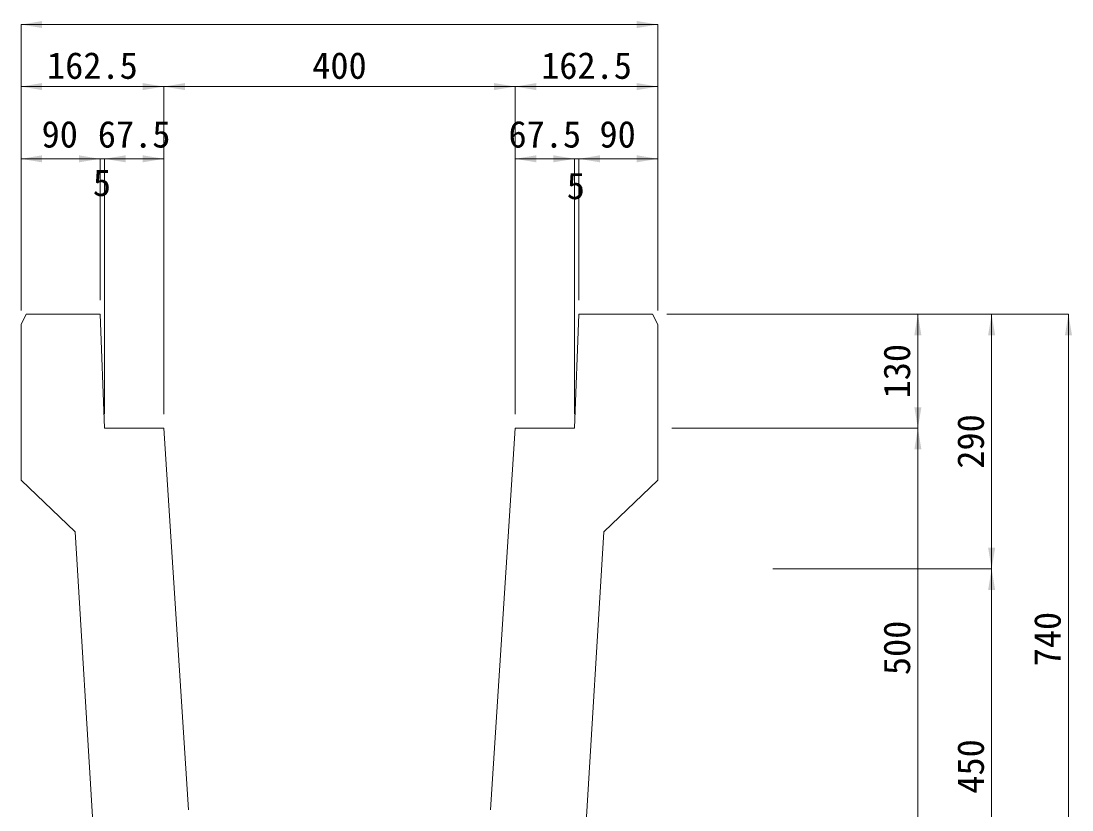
# Model space of a CAD drawing. Units: millimetres at full size; some dimension numbers follow another scale. Extents: x 47228 to 87734, y -20408 to -2620.
# Drawn here: x 84004 to 85200, y -15633 to -14735 of the extents above; entities that cross this region are included whole.
import ezdxf
from ezdxf.enums import TextEntityAlignment as Align

# ---------------------------------------------------------------- set-up
doc = ezdxf.new("R2010")
doc.units = ezdxf.units.MM
doc.header["$LTSCALE"] = 40
doc.layers.add('寸法線', color=7, linetype='Continuous', lineweight=9)
doc.layers.add('本体', color=2, linetype='Continuous', lineweight=13)
doc.styles.add('ＭＳ ゴシック', font='')
doc.styles.get('ＭＳ ゴシック').set_extended_font_data('MS Gothic')

# ---------------------------------------------------------------- blocks, each defined once
blk = doc.blocks.new('filled_arrow')
at = {"color": 0, "linetype": 'Continuous', "lineweight": -2}
blk.add_solid([(7.5, 1.25), (0, 0), (7.5, -1.25)], dxfattribs=at)

msp = doc.modelspace()

# ---------------------------------------------------------------- linework, layer by layer
at = {"layer": '寸法線'}
for p, q in [((84003.85, -14738.88), (84728.85, -14738.88)), ((84003.85, -15064.53), (84003.85, -14738.88)), ((84728.85, -15064.53), (84728.85, -14738.88)), ((84003.85, -14809.51), (84166.35, -14809.51)), ((84003.85, -15064.53), (84003.85, -14809.51)), ((84166.35, -14809.51), (84566.35, -14809.51)), ((84166.35, -15182.53), (84166.35, -14809.51)), ((84166.35, -15182.53), (84166.35, -14809.51)), ((84566.35, -15182.53), (84566.35, -14809.51)), ((84566.35, -14809.51), (84728.85, -14809.51)), ((84566.35, -15182.53), (84566.35, -14809.51)), ((84728.85, -15064.53), (84728.85, -14809.51)), ((84003.85, -14891.76), (84093.85, -14891.76)), ((84003.85, -15064.53), (84003.85, -14891.76)), ((84045.85, -14891.76), (84146.85, -14891.76)), ((84093.85, -15052.53), (84093.85, -14891.76)), ((84093.85, -15052.53), (84093.85, -14891.76)), ((84098.85, -15182.53), (84098.85, -14891.76)), ((84098.85, -14891.76), (84166.35, -14891.76)), ((84098.85, -15182.53), (84098.85, -14891.76)), ((84166.35, -15182.53), (84166.35, -14891.76)), ((84566.35, -14891.76), (84633.85, -14891.76)), ((84566.35, -15182.53), (84566.35, -14891.76)), ((84585.85, -14891.76), (84686.85, -14891.76)), ((84633.85, -15182.53), (84633.85, -14891.76)), ((84633.85, -15182.53), (84633.85, -14891.76)), ((84638.85, -15052.53), (84638.85, -14891.76)), ((84638.85, -14891.76), (84728.85, -14891.76)), ((84638.85, -15052.53), (84638.85, -14891.76)), ((84728.85, -15064.53), (84728.85, -14891.76)), ((84738.85, -15068.53), (85024.77, -15068.53)), ((84738.85, -15068.53), (85108.74, -15068.53)), ((84738.85, -15068.53), (85196.2, -15068.53)), ((85024.77, -15198.53), (85024.77, -15068.53)), ((85108.74, -15358.52), (85108.74, -15068.53)), ((85196.2, -15808.53), (85196.2, -15068.53)), ((84744.85, -15198.53), (85024.77, -15198.53)), ((84744.85, -15198.53), (85024.77, -15198.53)), ((85024.77, -15698.53), (85024.77, -15198.53)), ((84859.85, -15358.52), (85108.74, -15358.52)), ((84859.85, -15358.52), (85108.74, -15358.52)), ((85108.74, -15808.53), (85108.74, -15358.52))]:
    msp.add_line(p, q, dxfattribs=at)
at = {"layer": '本体'}
for p, q in [((84003.85, -15080.53), (84009.85, -15068.53)), ((84009.85, -15068.53), (84093.85, -15068.53)), ((84093.85, -15068.53), (84098.85, -15198.53)), ((84638.85, -15068.53), (84633.85, -15198.53)), ((84638.85, -15068.53), (84722.85, -15068.53)), ((84728.85, -15080.53), (84722.85, -15068.53)), ((84003.85, -15080.53), (84003.85, -15257.53)), ((84728.85, -15080.53), (84728.85, -15257.53)), ((84098.85, -15198.53), (84166.35, -15198.53)), ((84166.35, -15198.53), (84194.59, -15633.07)), ((84566.35, -15198.53), (84538.1, -15633.07)), ((84566.35, -15198.53), (84633.85, -15198.53)), ((84003.85, -15257.53), (84065.35, -15316.53)), ((84728.85, -15257.53), (84667.35, -15316.53)), ((84065.35, -15316.53), (84092.62, -15759.8)), ((84667.35, -15316.53), (84640.08, -15759.8))]:
    msp.add_line(p, q, dxfattribs=at)

# ---------------------------------------------------------------- block references
at = {"layer": '寸法線', "xscale": 3.2, "yscale": 3.2}
for p in [(84003.85, -14738.88), (84003.85, -14809.51), (84166.35, -14809.51), (84566.35, -14809.51), (84003.85, -14891.76), (84098.85, -14891.76), (84098.85, -14891.76), (84566.35, -14891.76), (84638.85, -14891.76), (84638.85, -14891.76)]:
    msp.add_blockref('filled_arrow', p, dxfattribs=at)
for p, rotation in [((84728.85, -14738.88), 180), ((84166.35, -14809.51), 180), ((84566.35, -14809.51), 180), ((84728.85, -14809.51), 180), ((84093.85, -14891.76), 180), ((84093.85, -14891.76), 180), ((84166.35, -14891.76), 180), ((84633.85, -14891.76), 180), ((84633.85, -14891.76), 180), ((84728.85, -14891.76), 180), ((85024.77, -15068.53), 270), ((85108.74, -15068.53), 270), ((85196.2, -15068.53), 270), ((85024.77, -15198.53), 90), ((85024.77, -15198.53), 270), ((85108.74, -15358.52), 90), ((85108.74, -15358.52), 270)]:
    msp.add_blockref('filled_arrow', p, dxfattribs=dict(at, rotation=rotation))

# ---------------------------------------------------------------- texts
at = {"layer": '寸法線', "style": 'ＭＳ ゴシック'}
for s, p in [('162.5', (84085.1, -14785.51)), ('400', (84366.35, -14785.51)), ('162.5', (84647.6, -14785.51)), ('90', (84047.94, -14863.76)), ('67.5', (84132.6, -14863.76)), ('67.5', (84600.1, -14863.76)), ('90', (84683.01, -14863.76)), ('5', (84095.99, -14918.97)), ('5', (84635.43, -14922.48))]:
    msp.add_text(s, height=30.38, dxfattribs=at).set_placement(p, align=Align.MIDDLE_CENTER)
for s, p in [('130', (85000.77, -15133.53)), ('290', (85084.74, -15213.52)), ('500', (85000.77, -15448.53)), ('740', (85172.2, -15438.53)), ('450', (85084.74, -15583.52))]:
    msp.add_text(s, height=30.38, rotation=90, dxfattribs=at).set_placement(p, align=Align.MIDDLE_CENTER)

doc.saveas('drawing.dxf')
